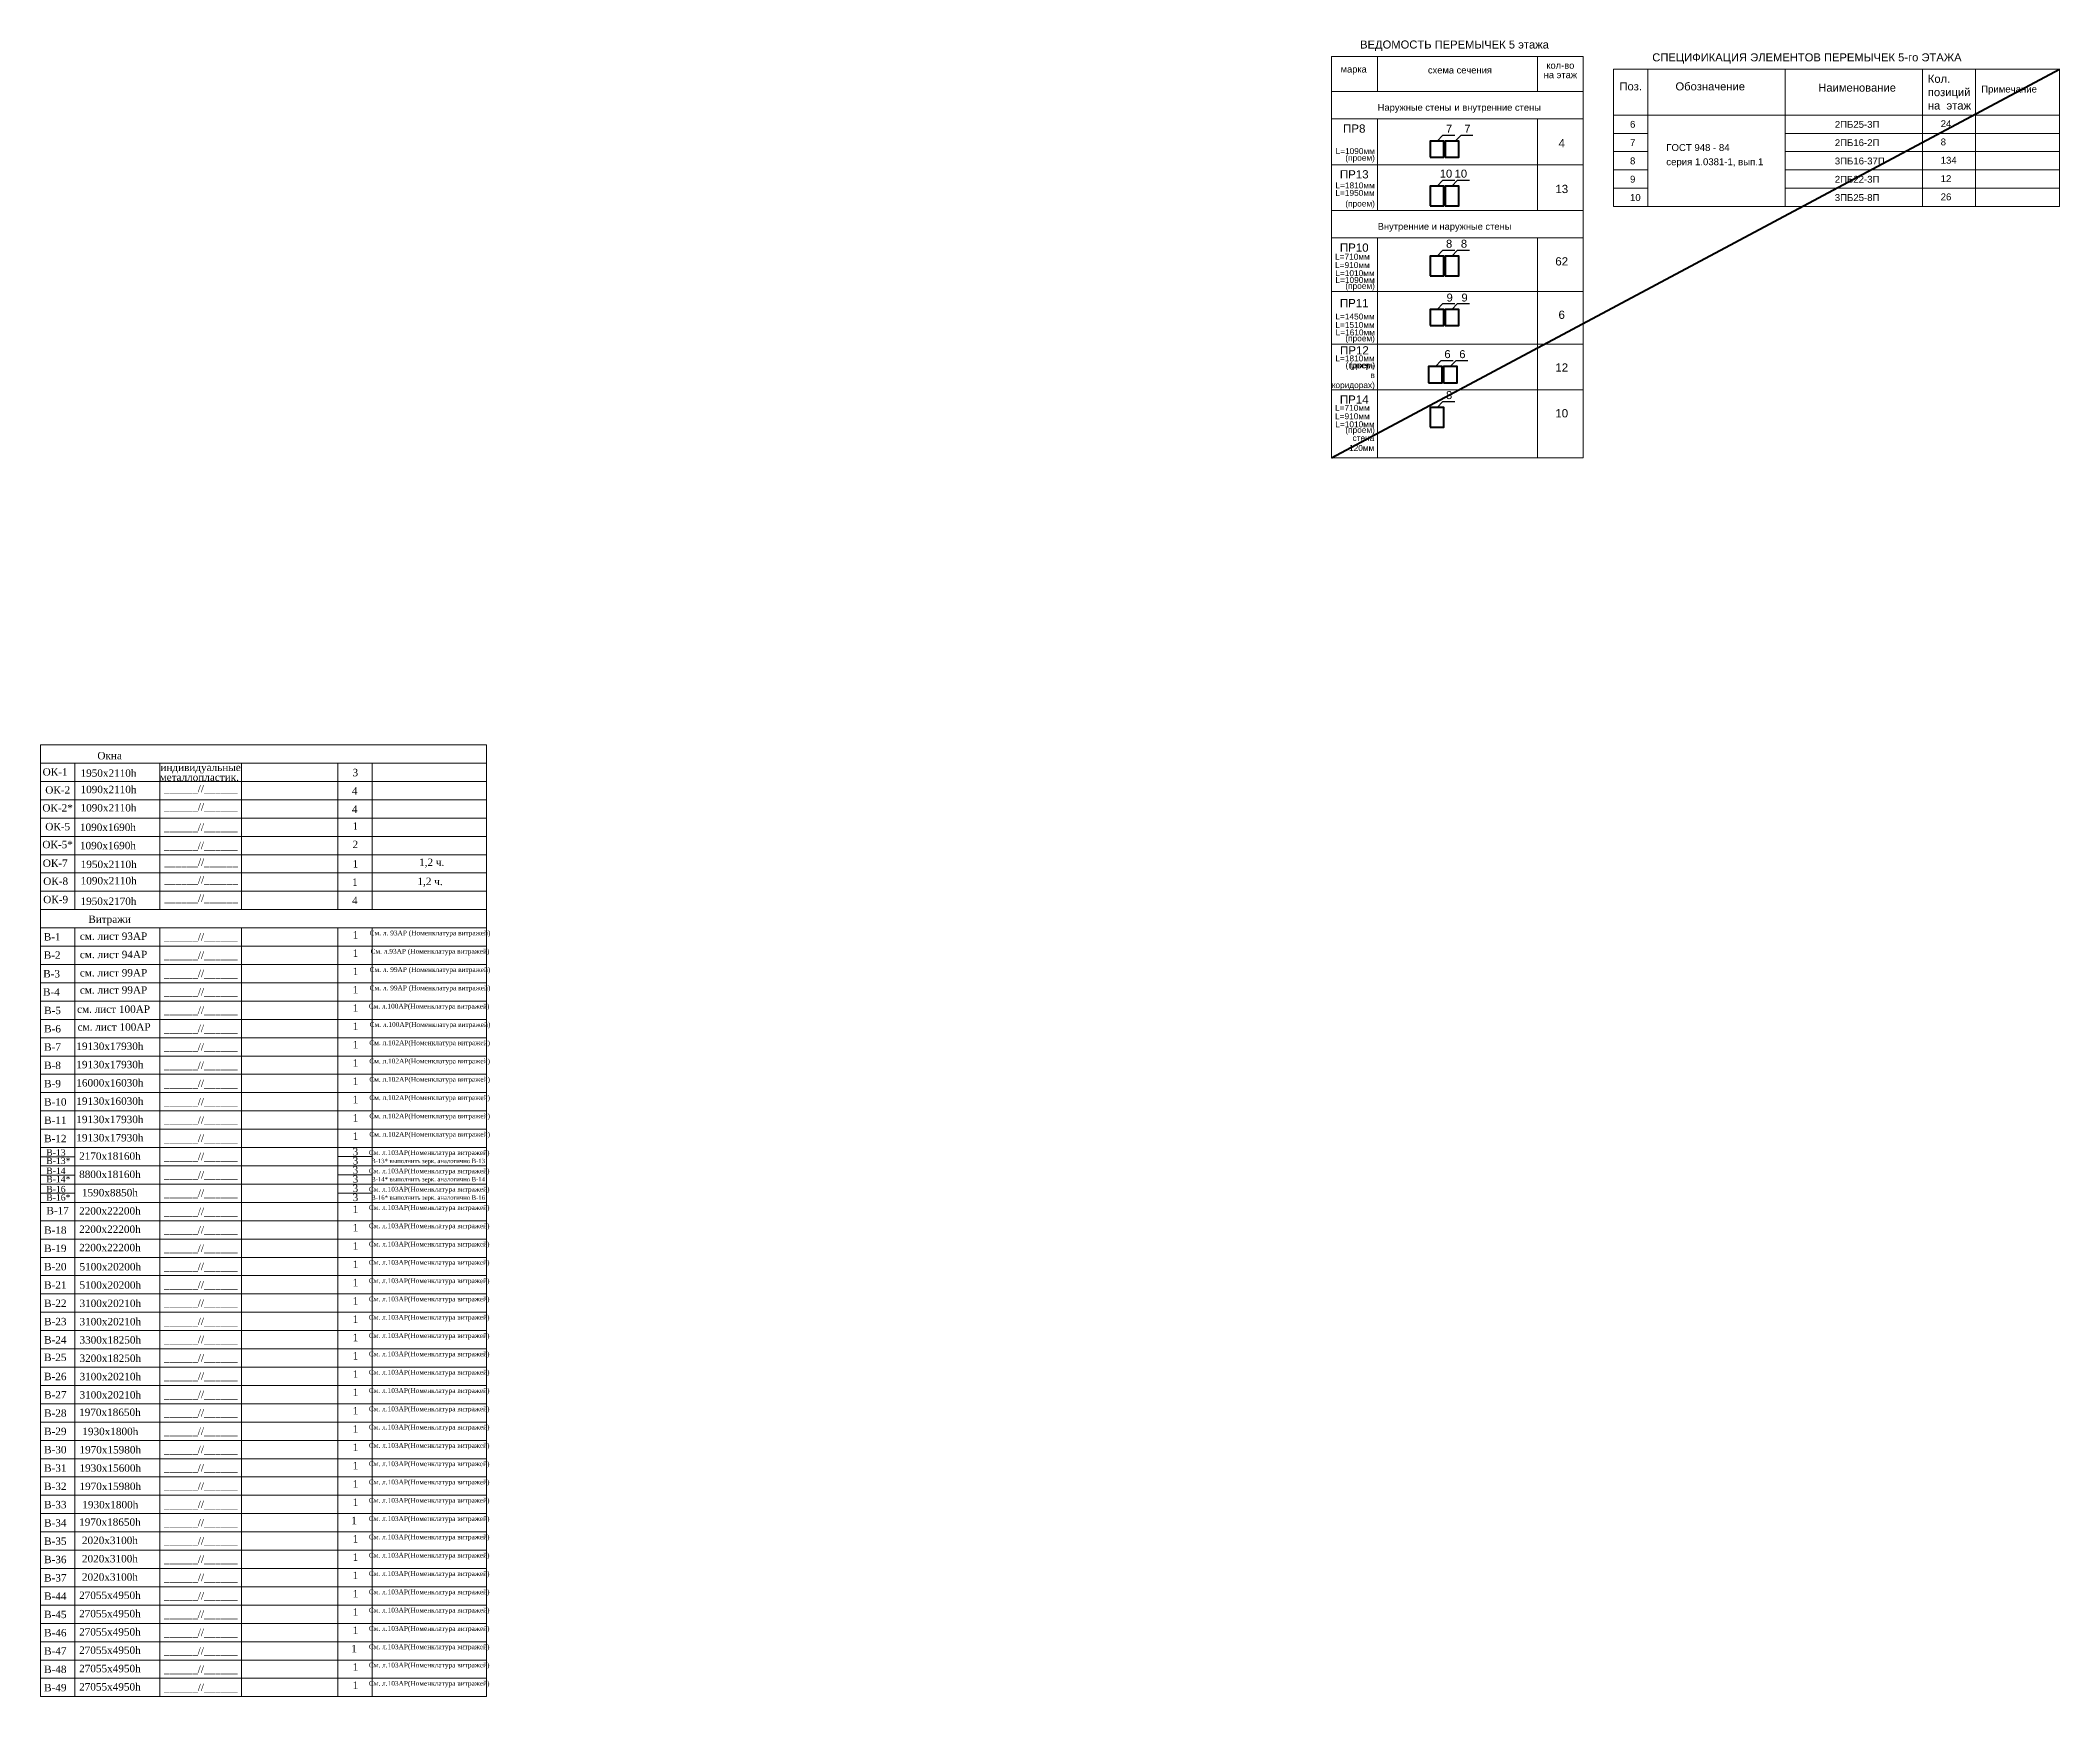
# Model space of a CAD drawing. Header units: inches. Extents: x -407541 to 6688123, y -998590 to 1205599.
# Drawn here: x 279397 to 367670, y 206849 to 279241 of the extents above; entities that cross this region are included whole.
import ezdxf
from ezdxf.enums import TextEntityAlignment as Align

# ---------------------------------------------------------------- set-up
doc = ezdxf.new("R2010")
doc.units = ezdxf.units.IN
doc.header["$MEASUREMENT"] = 0
for name, color, linetype, lineweight in [('A-SCHD-TABL-BIGTEXT', 40, 'Continuous', 30), ('A-SCHD-TABL-slim', 144, 'Continuous', 15), ('A-SCHD-TABL-TEXT', 6, 'Continuous', 30), ("For_layout's_0.2", 7, 'Continuous', 20), ("For_layout's_текст", 7, 'Continuous', 18), ('МОНОЛИТ', 5, 'Continuous', 40), ('Перемычки', 21, 'Continuous', 13), ('размер внутр', 142, 'Continuous', 5), ('Текст', 7, 'Continuous', 18)]:
    doc.layers.add(name, color=color, linetype=linetype, lineweight=lineweight)
doc.styles.get("Standard").update_dxf_attribs({"font": 'arial.ttf'})
doc.styles.add('Times', font='times.ttf')

msp = doc.modelspace()

# ---------------------------------------------------------------- linework, layer by layer
at = {"linetype": 'ByBlock'}
for points in [[(340453.8, 274838.9), (340704.8, 275105.9), (341224.8, 275105.9)], [(341252.8, 274838.9), (341503.8, 275105.9), (342023.8, 275105.9)], [(340453.3, 272870.5), (340704.3, 273137.5), (341224.3, 273137.5)], [(341103.3, 272870.5), (341354.3, 273137.5), (341874.3, 273137.5)], [(340453.8, 269807), (340704.8, 270074), (341224.8, 270074)], [(341103.8, 269807), (341354.8, 270074), (341874.8, 270074)], [(340453.8, 267472.5), (340704.8, 267739.5), (341224.8, 267739.5)], [(341103.8, 267472.5), (341354.8, 267739.5), (341874.8, 267739.5)], [(340383.3, 264980.6), (340634.3, 265247.6), (341154.3, 265247.6)], [(341033.3, 264980.6), (341284.3, 265247.6), (341804.3, 265247.6)], [(340453.8, 263190.4), (340704.8, 263457.4), (341224.8, 263457.4)]]:
    msp.add_lwpolyline(points, dxfattribs=at)
at = {"layer": 'A-SCHD-TABL-slim'}
for p, q in [((348170, 275178.1), (349670, 275178.1)), ((355670, 275178.1), (367670, 275178.1)), ((348170, 274378.1), (349670, 274378.1)), ((355670, 274378.1), (367670, 274378.1)), ((348170, 273578.1), (349670, 273578.1)), ((348170, 272778.1), (349670, 272778.1)), ((355670, 273578.1), (367670, 273578.1)), ((355670, 272778.1), (367670, 272778.1)), ((348170, 271978.1), (355670, 271978.1)), ((355670, 271978.1), (367670, 271978.1))]:
    msp.add_line(p, q, dxfattribs=at)
for points in [[(346844.8, 275807.4), (335844.8, 275807.4)], [(346844.8, 275807.4), (335844.8, 275807.4)], [(346844.8, 273807.4), (335844.8, 273807.4)], [(346844.8, 271807.4), (335844.8, 271807.4)], [(346844.8, 270604.9), (335844.8, 270604.9)], [(346844.8, 268270.4), (335844.8, 268270.4)], [(346844.8, 265964.7), (335844.8, 265964.7)], [(346844.8, 263964.7), (335844.8, 263964.7)], [(346844.8, 260988.8), (335844.8, 260988.8)]]:
    msp.add_lwpolyline(points, dxfattribs=at)
at = {"layer": 'МОНОЛИТ'}
for points in [[(340153.8, 274138.9), (340753.8, 274138.9), (340753.8, 274838.9), (340153.8, 274838.9)], [(340803.8, 274138.9), (341403.8, 274138.9), (341403.8, 274838.9), (340803.8, 274838.9)], [(340153.3, 272010.5), (340753.3, 272010.5), (340753.3, 272870.5), (340153.3, 272870.5)], [(340803.3, 272010.5), (341403.3, 272010.5), (341403.3, 272870.5), (340803.3, 272870.5)], [(340153.8, 268947), (340753.8, 268947), (340753.8, 269807), (340153.8, 269807)], [(340803.8, 268947), (341403.8, 268947), (341403.8, 269807), (340803.8, 269807)], [(340153.8, 266772.5), (340753.8, 266772.5), (340753.8, 267472.5), (340153.8, 267472.5)], [(340803.8, 266772.5), (341403.8, 266772.5), (341403.8, 267472.5), (340803.8, 267472.5)], [(340083.3, 264280.6), (340683.3, 264280.6), (340683.3, 264980.6), (340083.3, 264980.6)], [(340733.3, 264280.6), (341333.3, 264280.6), (341333.3, 264980.6), (340733.3, 264980.6)], [(340153.8, 262330.4), (340753.8, 262330.4), (340753.8, 263190.4), (340153.8, 263190.4)]]:
    msp.add_lwpolyline(points, close=True, dxfattribs=at)
at = {"layer": 'размер внутр', "color": 3, "lineweight": 60}
msp.add_line((335844.8, 260988.8), (367670, 277978.1), dxfattribs=at)
at = {"layer": 'Текст'}
for p, q in [((335844.8, 278539.8), (346844.8, 278539.8)), ((348170, 277978.1), (348170, 271978.1)), ((348170, 277978.1), (367670, 277978.1)), ((349670, 277978.1), (349670, 271978.1)), ((355670, 277978.1), (355670, 271978.1)), ((361670, 277978.1), (361670, 271978.1)), ((363993.8, 277978.1), (363993.8, 271978.1)), ((367670, 277978.1), (367670, 271978.1)), ((348170, 275978.1), (367670, 275978.1)), ((279397.5, 248448.9), (298897.5, 248448.9)), ((279397.5, 247648.9), (298897.5, 247648.9)), ((284620.7, 247648.9), (284620.7, 241248.9)), ((288186.3, 247648.9), (288186.3, 241248.9)), ((292397.5, 247648.9), (292397.5, 241248.9)), ((293897.5, 247648.9), (293897.5, 241248.9)), ((279397.5, 246848.9), (280897.5, 246848.9)), ((279397.5, 246848.9), (288186.3, 246848.9)), ((288186.3, 246848.9), (298897.5, 246848.9)), ((279397.5, 246048.9), (298897.5, 246048.9)), ((279397.5, 245248.9), (298897.5, 245248.9)), ((279397.5, 244448.9), (298897.5, 244448.9)), ((279397.5, 243648.9), (298897.5, 243648.9)), ((279397.5, 242848.9), (298897.5, 242848.9)), ((279397.5, 242048.9), (298897.5, 242048.9)), ((279397.5, 241248.9), (298897.5, 241248.9)), ((279397.5, 240448.9), (298897.5, 240448.9)), ((284620.7, 240448.9), (284620.7, 206848.9)), ((288186.3, 240448.9), (288186.3, 206848.9)), ((292397.5, 240448.9), (292397.5, 206848.9)), ((293897.5, 240448.9), (293897.5, 206848.9)), ((279397.5, 239648.9), (298897.5, 239648.9)), ((279397.5, 238848.9), (298897.5, 238848.9)), ((279397.5, 238048.9), (298897.5, 238048.9)), ((279397.5, 237248.9), (298897.5, 237248.9)), ((279397.5, 236448.9), (298897.5, 236448.9)), ((279397.5, 235648.9), (298897.5, 235648.9)), ((279397.5, 234848.9), (298897.5, 234848.9)), ((279397.5, 234048.9), (298897.5, 234048.9)), ((279397.5, 233248.9), (298897.5, 233248.9)), ((279397.5, 232448.9), (298897.5, 232448.9)), ((279397.5, 231648.9), (298897.5, 231648.9)), ((279397.5, 230848.9), (298897.5, 230848.9)), ((279399.9, 230449.1), (280899.9, 230449.1)), ((292397.5, 230452.3), (293897.5, 230452.3)), ((279397.5, 230048.9), (298897.5, 230048.9)), ((279399.9, 229644.4), (280899.9, 229644.4)), ((292397.5, 229652.3), (293897.5, 229652.3)), ((279397.5, 229248.9), (298897.5, 229248.9)), ((279397.5, 228853.9), (280897.5, 228853.9)), ((292397.5, 228852.3), (293897.5, 228852.3)), ((279397.5, 228448.9), (298897.5, 228448.9)), ((279397.5, 227648.9), (298897.5, 227648.9)), ((279397.5, 226848.9), (298897.5, 226848.9)), ((279397.5, 226048.9), (298897.5, 226048.9)), ((279397.5, 225248.9), (298897.5, 225248.9)), ((279397.5, 224448.9), (298897.5, 224448.9)), ((279397.5, 223648.9), (298897.5, 223648.9)), ((279397.5, 222848.9), (298897.5, 222848.9)), ((279397.5, 222048.9), (298897.5, 222048.9)), ((279397.5, 221248.9), (298897.5, 221248.9)), ((279397.5, 220448.9), (298897.5, 220448.9)), ((279397.5, 219648.9), (298897.5, 219648.9)), ((279397.5, 218848.9), (298897.5, 218848.9)), ((279397.5, 218048.9), (298897.5, 218048.9)), ((279397.5, 217248.9), (298897.5, 217248.9)), ((279397.5, 216448.9), (298897.5, 216448.9)), ((279397.5, 215648.9), (298897.5, 215648.9)), ((279397.5, 214848.9), (298897.5, 214848.9)), ((279397.5, 214048.9), (298897.5, 214048.9)), ((279397.5, 213248.9), (298897.5, 213248.9)), ((279397.5, 212448.9), (298897.5, 212448.9)), ((279397.5, 211648.9), (298897.5, 211648.9)), ((279397.5, 210848.9), (298897.5, 210848.9)), ((279397.5, 210048.9), (298897.5, 210048.9)), ((279397.5, 209248.9), (298897.5, 209248.9)), ((279397.5, 208448.9), (298897.5, 208448.9)), ((279397.5, 207648.9), (298897.5, 207648.9)), ((279397.5, 206848.9), (298897.5, 206848.9))]:
    msp.add_line(p, q, dxfattribs=at)
at = {"layer": 'Текст', "ltscale": 0.1}
for p, q in [((279397.5, 248448.9), (279397.5, 206848.9)), ((298897.5, 248448.9), (298897.5, 206848.9)), ((280897.5, 241248.9), (280897.5, 247648.9)), ((280897.5, 206848.9), (280897.5, 240448.9))]:
    msp.add_line(p, q, dxfattribs=at)
at = {"layer": 'Текст'}
for points in [[(335844.8, 260988.8), (335844.8, 278539.8)], [(337844.8, 278539.8), (337844.8, 277009.8)], [(344844.8, 278539.8), (344844.8, 277009.8)], [(346844.8, 278539.8), (346844.8, 260988.8)], [(346844.8, 277009.8), (335844.8, 277009.8)], [(337844.8, 275807.4), (337844.8, 271807.4)], [(344844.8, 275807.4), (344844.8, 271807.4)], [(337844.8, 270604.9), (337844.8, 267807.4)], [(344844.8, 270604.9), (344844.8, 267807.4)], [(337844.8, 267807.4), (337844.8, 266152.5)], [(344844.8, 267807.4), (344844.8, 266174.9)], [(337844.8, 266174.9), (337844.8, 260988.8)], [(344844.8, 266174.9), (344844.8, 260988.8)]]:
    msp.add_lwpolyline(points, dxfattribs=at)

# ---------------------------------------------------------------- texts
at = {"layer": 'A-SCHD-TABL-BIGTEXT'}
for s, p in [('ВЕДОМОСТЬ ПЕРЕМЫЧЕК 5 этажа', (337089.8, 278886.2)), ('СПЕЦИФИКАЦИЯ ЭЛЕМЕНТОВ ПЕРЕМЫЧЕК 5-го ЭТАЖА', (349862.7, 278324.5))]:
    msp.add_text(s, height=350, dxfattribs=at).set_placement(p)
at = {"layer": 'A-SCHD-TABL-TEXT', "color": 3, "char_height": 350, "width": 1000, "attachment_point": 9}
for insert in [(341117.5, 275205.9), (341916.5, 275205.9)]:
    msp.add_mtext('{\\fArial|b0|i0|c0|p34;7}', dxfattribs=dict(at, insert=insert))
at = {"layer": 'A-SCHD-TABL-TEXT', "char_height": 350, "width": 1000, "attachment_point": 9}
for s, insert in [('{\\fArial|b0|i0|c0|p34;10}', (341117, 273237.5)), ('{\\fArial|b0|i0|c0|p34;10}', (341767, 273237.5)), ('{\\fArial|b0|i0|c0|p34;8}', (341117.5, 270174)), ('{\\fArial|b0|i0|c0|p34;8}', (341767.5, 270174)), ('{\\fArial|b0|i0|c0|p34;9}', (341142.2, 267820.3)), ('{\\fArial|b0|i0|c0|p34;9}', (341792.2, 267820.3)), ('{\\fArial|b0|i0|c0|p34;6}', (341047, 265347.6)), ('{\\fArial|b0|i0|c0|p34;6}', (341697, 265347.6)), ('{\\fArial|b0|i0|c0|p34;8}', (341117.5, 263557.4))]:
    msp.add_mtext(s, dxfattribs=dict(at, insert=insert))
at = {"layer": "For_layout's_0.2", "width": 1500, "attachment_point": 5}
for s, insert, char_height in [('{\\fArial|b0|i0|c204|p34;Поз.}', (348920, 277228.1), 350), ('{\\fArial|b0|i0|c204|p34;Обозначение}', (352396.5, 277228.1), 350), ('{\\fArial|b0|i0|c204|p34;Наименование}', (358818.7, 277174.5), 350), ('{\\fArial|b0|i0|c204|p34;Примечание}', (365460.2, 277067.6), 300)]:
    msp.add_mtext(s, dxfattribs=dict(at, insert=insert, char_height=char_height))
at = {"layer": "For_layout's_0.2", "lineweight": -2, "insert": (361909.6, 277737.3), "char_height": 350, "width": 1966.71, "attachment_point": 1}
msp.add_mtext('{\\fArial|b0|i0|c204|p34;Кол. позиций на  этаж}', dxfattribs=at)
at = {"layer": "For_layout's_текст", "char_height": 300, "width": 5370.37, "attachment_point": 4}
for s, insert in [('{\\fArial|b0|i0|c204|p34;6}', (348890.3, 275572.2)), ('{\\fArial|b0|i0|c204|p34;2ПБ25-3П}', (357842.5, 275568.1)), ('{\\fArial|b0|i0|c204|p34;24}', (362470.7, 275599.7)), ('{\\fArial|b0|i0|c204|p34;7}', (348890.3, 274772.2)), ('{\\fArial|b0|i0|c204|p34;ГОСТ 948 - 84}', (350476.6, 274555.1)), ('{\\fArial|b0|i0|c204|p34;2ПБ16-2П}', (357842.5, 274768.1)), ('{\\fArial|b0|i0|c204|p34;8}', (362470.7, 274799.7)), ('{\\fArial|b0|i0|c204|p34;8}', (348890.3, 273972.2)), ('{\\fArial|b0|i0|c204|p34;серия 1.0381-1, вып.1}', (350476.6, 273888.9)), ('{\\fArial|b0|i0|c204|p34;3ПБ16-37П}', (357842.5, 273968.1)), ('{\\fArial|b0|i0|c204|p34;134}', (362470.7, 273999.7)), ('{\\fArial|b0|i0|c204|p34;9}', (348890.3, 273172.2)), ('{\\fArial|b0|i0|c204|p34;2ПБ22-3П}', (357842.5, 273168.1)), ('{\\fArial|b0|i0|c204|p34;12}', (362470.7, 273199.7)), ('{\\fArial|b0|i0|c204|p34;10}', (348890.3, 272372.2)), ('{\\fArial|b0|i0|c204|p34;3ПБ25-8П}', (357842.5, 272368.1)), ('{\\fArial|b0|i0|c204|p34;26}', (362470.7, 272399.7))]:
    msp.add_mtext(s, dxfattribs=dict(at, insert=insert))
at = {"layer": 'Перемычки', "char_height": 360, "width": 2400, "attachment_point": 2, "rotation": 359.997868}
for s, insert in [('{\\fArial|b0|i0|c204|p34;ПР8}', (336834.3, 275567.8)), ('{\\fArial|b0|i0|c204|p34;ПР13}', (336834.3, 273567.8)), ('{\\fArial|b0|i0|c204|p34;ПР10}', (336834.3, 270365.4)), ('{\\fArial|b0|i0|c204|p34;ПР11}', (336834.3, 267938.9)), ('{\\fArial|b0|i0|c204|p34;ПР12}', (336841.5, 265873.3)), ('{\\fArial|b0|i0|c204|p34;ПР14}', (336834.3, 263725.2))]:
    msp.add_mtext(s, dxfattribs=dict(at, insert=insert))
at = {"layer": 'Перемычки', "color": 6, "char_height": 360, "width": 2400, "attachment_point": 2, "rotation": 359.997868}
for s, insert in [('{\\fArial|b0|i0|c204|p34;4}', (345904.6, 274928.1)), ('{\\fArial|b0|i0|c204|p34;13}', (345904.6, 272928.1)), ('{\\fArial|b0|i0|c204|p34;62}', (345903.8, 269762.9)), ('{\\fArial|b0|i0|c204|p34;6}', (345903.8, 267428.4)), ('{\\fArial|b0|i0|c204|p34;12}', (345903.8, 265122.7)), ('{\\fArial|b0|i0|c204|p34;10}', (345903.8, 263122.7))]:
    msp.add_mtext(s, dxfattribs=dict(at, insert=insert))
at = {"layer": 'Текст', "style": 'Times'}
for s, height, p in [('Окна', 324, (282424.7, 247977.3)), ('1950x2110h', 324, (282375.9, 247221.8)), ('индивидуальные', 324, (286401.2, 247413)), ('1090x2110h', 324, (282375.9, 246506.4)), ('металлопластик.', 324, (286343.6, 247031.4)), ('______//______', 324, (286414.3, 246505.9)), ('4', 324, (293137.8, 246437.4)), ('1090x2110h', 324, (282375.9, 245706.4)), ('______//______', 324, (286414.3, 245705.9)), ('4', 324, (293137.8, 245637.4)), ('1090x1690h', 324, (282351.2, 244855.2)), ('______//______', 324, (286414.3, 244823.8)), ('1', 324, (293164.7, 244898.6)), ('1090x1690h', 324, (282351.2, 244055.2)), ('______//______', 324, (286414.3, 244023.8)), ('2', 324, (293164.7, 244098.6)), ('1950x2110h', 324, (282383.1, 243233.6)), ('______//______', 324, (286421.5, 243294.7)), ('1', 324, (293171.9, 243251.3)), ('1,2 ч.', 324, (296504.1, 243281.2)), ('1090x2110h', 324, (282383.1, 242518.2)), ('______//______', 324, (286421.5, 242517.7)), ('______//______', 324, (286421.5, 241717.7)), ('1', 324, (293145, 242449.1)), ('1,2 ч.', 324, (296433.2, 242445.1)), ('1950x2170h', 324, (282375.9, 241621.8)), ('Витражи', 324, (282424.7, 240775.8)), ('4', 324, (293145, 241649.1)), ('см. лист 93АР', 324, (282596, 240086.2)), ('______//______', 324, (286414.3, 240023.8)), ('1', 324, (293172.3, 240146.7)), ('1', 324, (293172.3, 240146.7)), ('См. л. 93АР (Номенклатура витражей) ', 210, (296470, 240198.7)), ('см. лист 94АР', 324, (282596, 239286.2)), ('______//______', 324, (286414.3, 239223.8)), ('1', 324, (293172.3, 239346.7)), ('1', 324, (293172.3, 239346.7)), ('См. л.93АР (Номенклатура витражей) ', 210, (296470, 239398.7)), ('см. лист 99АР', 324, (282596, 238486.2)), ('______//______', 324, (286414.3, 238423.8)), ('1', 324, (293172.3, 238546.7)), ('1', 324, (293172.3, 238546.7)), ('См. л. 99АР (Номенклатура витражей) ', 210, (296470, 238598.7)), ('см. лист 99АР', 324, (282596, 237733.4)), ('______//______', 324, (286414.3, 237623.8)), ('1', 324, (293172.3, 237746.7)), ('1', 324, (293172.3, 237746.7)), ('См. л. 99АР (Номенклатура витражей) ', 210, (296470, 237798.7)), ('см. лист 100АР', 324, (282596, 236895.4)), ('______//______', 324, (286414.3, 236823.8)), ('1', 324, (293172.3, 236946.7)), ('1', 324, (293172.3, 236946.7)), ('См. л.100АР(Номенклатура витражей) ', 210, (296429, 236998.7)), ('см. лист 100АР', 324, (282621.7, 236118.3)), ('______//______', 324, (286414.3, 236023.8)), ('1', 324, (293172.3, 236146.7)), ('1', 324, (293172.3, 236146.7)), ('См. л.100АР(Номенклатура витражей) ', 210, (296470, 236198.7)), ('19130x17930h', 324, (282437.3, 235284.3)), ('______//______', 324, (286414.3, 235223.8)), ('1', 324, (293172.3, 235346.7)), ('1', 324, (293172.3, 235346.7)), ('См. л.102АР(Номенклатура витражей) ', 210, (296456, 235398.7)), ('19130x17930h', 324, (282437.3, 234484.3)), ('______//______', 324, (286414.3, 234423.8)), ('1', 324, (293172.3, 234546.7)), ('1', 324, (293172.3, 234546.7)), ('См. л.102АР(Номенклатура витражей) ', 210, (296456, 234598.7)), ('См. л.102АР(Номенклатура витражей) ', 210, (296456, 233798.7)), ('16000x16030h', 324, (282437.3, 233684.3)), ('19130x16030h', 324, (282437.3, 232884.3)), ('______//______', 324, (286414.3, 233623.8)), ('1', 324, (293172.3, 233746.7)), ('1', 324, (293172.3, 233746.7)), ('1', 324, (293172.3, 232946.7)), ('1', 324, (293172.3, 232946.7)), ('См. л.102АР(Номенклатура витражей) ', 210, (296456, 232998.7)), ('19130x17930h', 324, (282437.3, 232084.3)), ('______//______', 324, (286414.3, 232823.8)), ('______//______', 324, (286414.3, 232023.8)), ('1', 324, (293172.3, 232146.7)), ('1', 324, (293172.3, 232146.7)), ('См. л.102АР(Номенклатура витражей) ', 210, (296456, 232198.7)), ('19130x17930h', 324, (282437.3, 231284.3)), ('______//______', 324, (286414.3, 231223.8)), ('1', 324, (293172.3, 231346.7)), ('1', 324, (293172.3, 231346.7)), ('См. л.102АР(Номенклатура витражей) ', 210, (296456, 231398.7)), ('2170x18160h', 324, (282437.3, 230484.3)), ('______//______', 324, (286414.3, 230423.8)), ('3', 324, (293172.3, 230666.1)), ('3', 324, (293172.3, 230269.6)), ('См. л.103АР(Номенклатура витражей) ', 210, (296434.4, 230598.7)), ('8800x18160h', 324, (282437.3, 229684.3)), ('______//______', 324, (286414.3, 229623.8)), ('3', 324, (293172.3, 229866.1)), ('3', 324, (293172.3, 229469.6)), ('См. л.103АР(Номенклатура витражей) ', 210, (296434.4, 229798.7)), ('В-13* выполнить зерк. аналогично В-13', 190, (296349.3, 230231.8)), ('В-14* выполнить зерк. аналогично В-14', 190, (296349.3, 229431.8)), ('1590x8850h', 324, (282437.3, 228884.3)), ('______//______', 324, (286414.3, 228823.8)), ('3', 324, (293172.3, 229066.1)), ('3', 324, (293172.3, 228669.6)), ('См. л.103АР(Номенклатура витражей) ', 210, (296434.4, 228998.7)), ('В-16* выполнить зерк. аналогично В-16', 190, (296349.3, 228631.8)), ('2200x22200h', 324, (282437.3, 228084.3)), ('______//______', 324, (286414.3, 228023.8)), ('1', 324, (293172.3, 228146.7)), ('См. л.103АР(Номенклатура витражей) ', 210, (296434.4, 228198.7)), ('2200x22200h', 324, (282437.3, 227284.3)), ('______//______', 324, (286414.3, 227223.8)), ('1', 324, (293172.3, 227346.7)), ('См. л.103АР(Номенклатура витражей) ', 210, (296434.4, 227398.7)), ('2200x22200h', 324, (282437.3, 226484.3)), ('______//______', 324, (286414.3, 226423.8)), ('1', 324, (293172.3, 226546.7)), ('См. л.103АР(Номенклатура витражей) ', 210, (296434.4, 226598.7)), ('5100x20200h', 324, (282453.3, 225646.6)), ('______//______', 324, (286414.3, 225623.8)), ('1', 324, (293172.3, 225746.7)), ('1', 324, (293172.3, 224946.7)), ('См. л.103АР(Номенклатура витражей) ', 210, (296434.4, 225798.7)), ('См. л.103АР(Номенклатура витражей) ', 210, (296434.4, 224998.7)), ('3100x20210h', 324, (282453.3, 224046.6)), ('5100x20200h', 324, (282453.3, 224846.6)), ('______//______', 324, (286414.3, 224823.8)), ('______//______', 324, (286414.3, 224023.8)), ('1', 324, (293172.3, 224146.7)), ('См. л.103АР(Номенклатура витражей) ', 210, (296434.4, 224198.7)), ('3100x20210h', 324, (282453.3, 223246.6)), ('______//______', 324, (286414.3, 223223.8)), ('1', 324, (293172.3, 223346.7)), ('1', 324, (293172.3, 223346.7)), ('См. л.103АР(Номенклатура витражей) ', 210, (296434.4, 223398.7)), ('3300x18250h', 324, (282453.3, 222446.6)), ('______//______', 324, (286414.3, 222423.8)), ('1', 324, (293172.3, 222546.7)), ('1', 324, (293172.3, 222546.7)), ('См. л.103АР(Номенклатура витражей) ', 210, (296434.4, 222598.7)), ('3200x18250h', 324, (282453.3, 221646.6)), ('______//______', 324, (286414.3, 221623.8)), ('1', 324, (293172.3, 221746.7)), ('1', 324, (293172.3, 221746.7)), ('См. л.103АР(Номенклатура витражей) ', 210, (296434.4, 221798.7)), ('3100x20210h', 324, (282453.3, 220846.6)), ('______//______', 324, (286414.3, 220823.8)), ('1', 324, (293172.3, 220946.7)), ('1', 324, (293172.3, 220946.7)), ('См. л.103АР(Номенклатура витражей) ', 210, (296434.4, 220998.7)), ('3100x20210h', 324, (282453.3, 220046.6)), ('______//______', 324, (286414.3, 220023.8)), ('1', 324, (293172.3, 220146.7)), ('1', 324, (293172.3, 220146.7)), ('См. л.103АР(Номенклатура витражей) ', 210, (296434.4, 220198.7)), ('1970x18650h', 324, (282437.3, 219284.3)), ('______//______', 324, (286414.3, 219223.8)), ('1', 324, (293172.3, 219346.7)), ('См. л.103АР(Номенклатура витражей) ', 210, (296434.4, 219398.7)), ('1930x1800h', 324, (282453.3, 218446.6)), ('______//______', 324, (286414.3, 218423.8)), ('1', 324, (293172.3, 218546.7)), ('См. л.103АР(Номенклатура витражей) ', 210, (296434.4, 218598.7)), ('1970x15980h', 324, (282453.3, 217646.6)), ('______//______', 324, (286414.3, 217623.8)), ('1', 324, (293172.3, 217746.7)), ('См. л.103АР(Номенклатура витражей) ', 210, (296434.4, 217798.7)), ('1930x15600h', 324, (282453.3, 216846.6)), ('______//______', 324, (286414.3, 216823.8)), ('1', 324, (293172.3, 216946.7)), ('1', 324, (293172.3, 216146.7)), ('См. л.103АР(Номенклатура витражей) ', 210, (296434.4, 216998.7)), ('См. л.103АР(Номенклатура витражей) ', 210, (296434.4, 216198.7)), ('1970x15980h', 324, (282453.3, 216046.6)), ('1930x1800h', 324, (282453.3, 215246.6)), ('______//______', 324, (286414.3, 216023.8)), ('______//______', 324, (286414.3, 215223.8)), ('1', 324, (293172.3, 215346.7)), ('См. л.103АР(Номенклатура витражей) ', 210, (296434.4, 215398.7)), ('1970x18650h', 324, (282437.3, 214484.3)), ('______//______', 324, (286414.3, 214423.8)), ('1 ', 324, (293172.3, 214546.7)), ('См. л.103АР(Номенклатура витражей) ', 210, (296434.4, 214598.7)), ('2020x3100h', 324, (282437.3, 213684.3)), ('______//______', 324, (286414.3, 213623.8)), ('1', 324, (293172.3, 213746.7)), ('См. л.103АР(Номенклатура витражей) ', 210, (296434.4, 213798.7)), ('2020x3100h', 324, (282437.3, 212884.3)), ('______//______', 324, (286414.3, 212823.8)), ('1', 324, (293172.3, 212946.7)), ('См. л.103АР(Номенклатура витражей) ', 210, (296434.4, 212998.7)), ('2020x3100h', 324, (282437.3, 212084.3)), ('______//______', 324, (286414.3, 212023.8)), ('1', 324, (293172.3, 212146.7)), ('1', 324, (293172.3, 212146.7)), ('См. л.103АР(Номенклатура витражей) ', 210, (296434.4, 212198.7)), ('См. л.103АР(Номенклатура витражей) ', 210, (296434.4, 212198.7)), ('27055x4950h', 324, (282437.3, 211284.3)), ('______//______', 324, (286414.3, 211223.8)), ('1', 324, (293172.3, 211346.7)), ('См. л.103АР(Номенклатура витражей) ', 210, (296434.4, 211398.7)), ('27055x4950h', 324, (282437.3, 210484.3)), ('______//______', 324, (286414.3, 210423.8)), ('1', 324, (293172.3, 210546.7)), ('См. л.103АР(Номенклатура витражей) ', 210, (296434.4, 210598.7)), ('27055x4950h', 324, (282437.3, 209684.3)), ('______//______', 324, (286414.3, 209623.8)), ('1', 324, (293172.3, 209746.7)), ('См. л.103АР(Номенклатура витражей) ', 210, (296434.4, 209798.7)), ('27055x4950h', 324, (282437.3, 208884.3)), ('______//______', 324, (286414.3, 208823.8)), ('1 ', 324, (293172.3, 208946.7)), ('См. л.103АР(Номенклатура витражей) ', 210, (296434.4, 208998.7)), ('См. л.103АР(Номенклатура витражей) ', 210, (296434.4, 208198.7)), ('27055x4950h', 324, (282437.3, 208084.3)), ('27055x4950h', 324, (282437.3, 207284.3)), ('______//______', 324, (286414.3, 208023.8)), ('1', 324, (293172.3, 208146.7)), ('1', 324, (293172.3, 207346.7)), ('См. л.103АР(Номенклатура витражей) ', 210, (296434.4, 207398.7)), ('______//______', 324, (286414.3, 207223.8))]:
    msp.add_text(s, height=height, dxfattribs=at).set_placement(p, align=Align.MIDDLE)
for s, height, p in [('ОК-1', 324, (279495.6, 247105.4)), ('ОК-2', 324, (279611.3, 246315.9)), ('ОК-2*', 324, (279484, 245531.8)), ('ОК-5', 324, (279611.3, 244715.9)), ('ОК-5*', 324, (279484, 243931.8)), ('ОК-7', 324, (279502.8, 243117.2)), ('ОК-8', 324, (279521.4, 242327.7)), ('ОК-9', 324, (279521.4, 241527.7)), ('B-1', 324, (279545.5, 239898.1)), ('B-2', 324, (279545.5, 239098.1)), ('B-3', 324, (279520.7, 238284)), ('B-4', 324, (279513.2, 237486.1)), ('B-5', 324, (279561.6, 236680.1)), ('B-6', 324, (279561.6, 235880.1)), ('B-7', 324, (279561.6, 235080.1)), ('B-8', 324, (279561.6, 234280.1)), ('B-9', 324, (279561.6, 233480.1)), ('B-10', 324, (279561.6, 232680.1)), ('B-11', 324, (279561.6, 231880.1)), ('B-12', 324, (279561.6, 231080.1)), ('B-13', 280, (279653.6, 230492.3)), ('B-13*', 280, (279653.6, 230128.5)), ('B-14', 280, (279653.6, 229692.3)), ('B-14*', 280, (279653.6, 229328.5)), ('B-16', 280, (279653.6, 228892.3)), ('B-16*', 280, (279653.6, 228528.5)), ('B-17', 324, (279661.7, 227928)), ('B-18', 324, (279561.6, 227080.1)), ('B-19', 324, (279561.6, 226280.1)), ('B-20', 324, (279561.6, 225480.1)), ('B-21', 324, (279561.6, 224680.1)), ('B-22', 324, (279561.6, 223880.1)), ('B-23', 324, (279561.6, 223080.1)), ('B-24', 324, (279561.6, 222280.1)), ('B-25', 324, (279559.9, 221517.3)), ('B-26', 324, (279561.6, 220680.1)), ('B-27', 324, (279561.6, 219880.1)), ('B-28', 324, (279561.6, 219080.1)), ('B-29', 324, (279561.6, 218280.1)), ('B-30', 324, (279561.6, 217480.1)), ('B-31', 324, (279561.6, 216680.1)), ('B-32', 324, (279561.6, 215880.1)), ('B-33', 324, (279561.6, 215080.1)), ('B-34', 324, (279561.6, 214280.1)), ('B-35', 324, (279561.6, 213480.1)), ('B-36', 324, (279561.6, 212680.1)), ('B-37', 324, (279561.6, 211880.1)), ('B-44', 324, (279561.6, 211080.1)), ('B-45', 324, (279561.6, 210280.1)), ('B-46', 324, (279561.6, 209480.1)), ('B-47', 324, (279561.6, 208680.1)), ('B-48', 324, (279561.6, 207880.1)), ('B-49', 324, (279561.6, 207080.1))]:
    msp.add_text(s, height=height, dxfattribs=at).set_placement(p)
at = {"layer": 'Текст', "color": 1, "style": 'Times'}
msp.add_text('3', height=324, dxfattribs=at).set_placement((293164.7, 247239.6), align=Align.MIDDLE)
at = {"layer": 'Текст', "char_height": 291.6, "attachment_point": 5, "line_spacing_factor": 0.85, "style": 'Times'}
for s, insert, width in [('{\\fArial|b0|i0|c204|p34;марка}', (336808.8, 277939.8), 2000), ('{\\fArial|b0|i0|c204|p34;кол-во на этаж}', (345844.8, 277939.8), 1500), ('{\\fArial|b0|i0|c204|p34;схема сечения}', (341452.8, 277939.8), 5000), ('{\\fArial|b0|i0|c204|p34;Наружные стены}', (339468.4, 276268.4), 9948.869), ('{\\fArial|b0|i0|c204|p34;и внутренние стены}', (343105, 276266.1), 9948.869), ('{\\fArial|b0|i0|c204|p34;Внутренние и наружные стены}', (340783.2, 271066), 9948.869)]:
    msp.add_mtext(s, dxfattribs=dict(at, insert=insert, width=width))
at = {"layer": 'Текст', "char_height": 259.2, "attachment_point": 9, "style": 'Times'}
for s, insert, width in [('{\\fArial|b0|i0|c204|p34;L=1090мм}', (337735.4, 274268.2), 1387.489), ('{\\fArial|b0|i0|c204|p34;(проем)}', (337735.4, 273900.6), 1387.489), ('{\\fArial|b0|i0|c204|p34;L=1810мм}', (337730.1, 272767.6), 1427.481), ('{\\fArial|b0|i0|c204|p34;L=1950мм}', (337727.3, 272442.1), 1387.489), ('{\\fArial|b0|i0|c204|p34;(проем)}', (337735.4, 271900.6), 1387.489), ('{\\fArial|b0|i0|c204|p34;L=710мм}', (337511.8, 269653.8), 1387.489), ('{\\fArial|b0|i0|c204|p34;L=910мм}', (337511.8, 269286.1), 1387.489), ('{\\fArial|b0|i0|c204|p34;L=1010мм}', (337725, 268933.6), 1387.489), ('{\\fArial|b0|i0|c204|p34;L=1090мм}', (337729.9, 268635.4), 1387.489), ('{\\fArial|b0|i0|c204|p34;(проем)}', (337735.4, 268302), 1387.489), ('{\\fArial|b0|i0|c204|p34;L=1450мм}', (337728.8, 267039.7), 1387.489), ('{\\fArial|b0|i0|c204|p34;L=1510мм}', (337728.8, 266672.1), 1387.489), ('{\\fArial|b0|i0|c204|p34;L=1610мм}', (337738.8, 266341.9), 1387.489), ('{\\fArial|b0|i0|c204|p34;(проем)}', (337735.4, 266009), 1387.489), ('{\\fArial|b0|i0|c204|p34;(дверь в коридорах)}', (337734.4, 263967.2), 1389.773), ('{\\fArial|b0|i0|c204|p34;L=1810мм}', (337728.8, 265207.5), 1387.489), ('{\\fArial|b0|i0|c204|p34;(проем)}', (337745.1, 264833.1), 1387.489), ('{\\fArial|b0|i0|c204|p34;L=710мм}', (337511.8, 263046.7), 1387.489), ('{\\fArial|b0|i0|c204|p34;L=910мм}', (337511.8, 262679.1), 1387.489), ('{\\fArial|b0|i0|c204|p34;L=1010мм}', (337725, 262326.5), 1387.489), ('{\\fArial|b0|i0|c204|p34;(проем)}', (337735.4, 262006.2), 1387.489), ('{\\fArial|b0|i0|c204|p34;стена 120мм}', (337709.9, 261294.8), 1529.357)]:
    msp.add_mtext(s, dxfattribs=dict(at, insert=insert, width=width))

doc.saveas('drawing.dxf')
